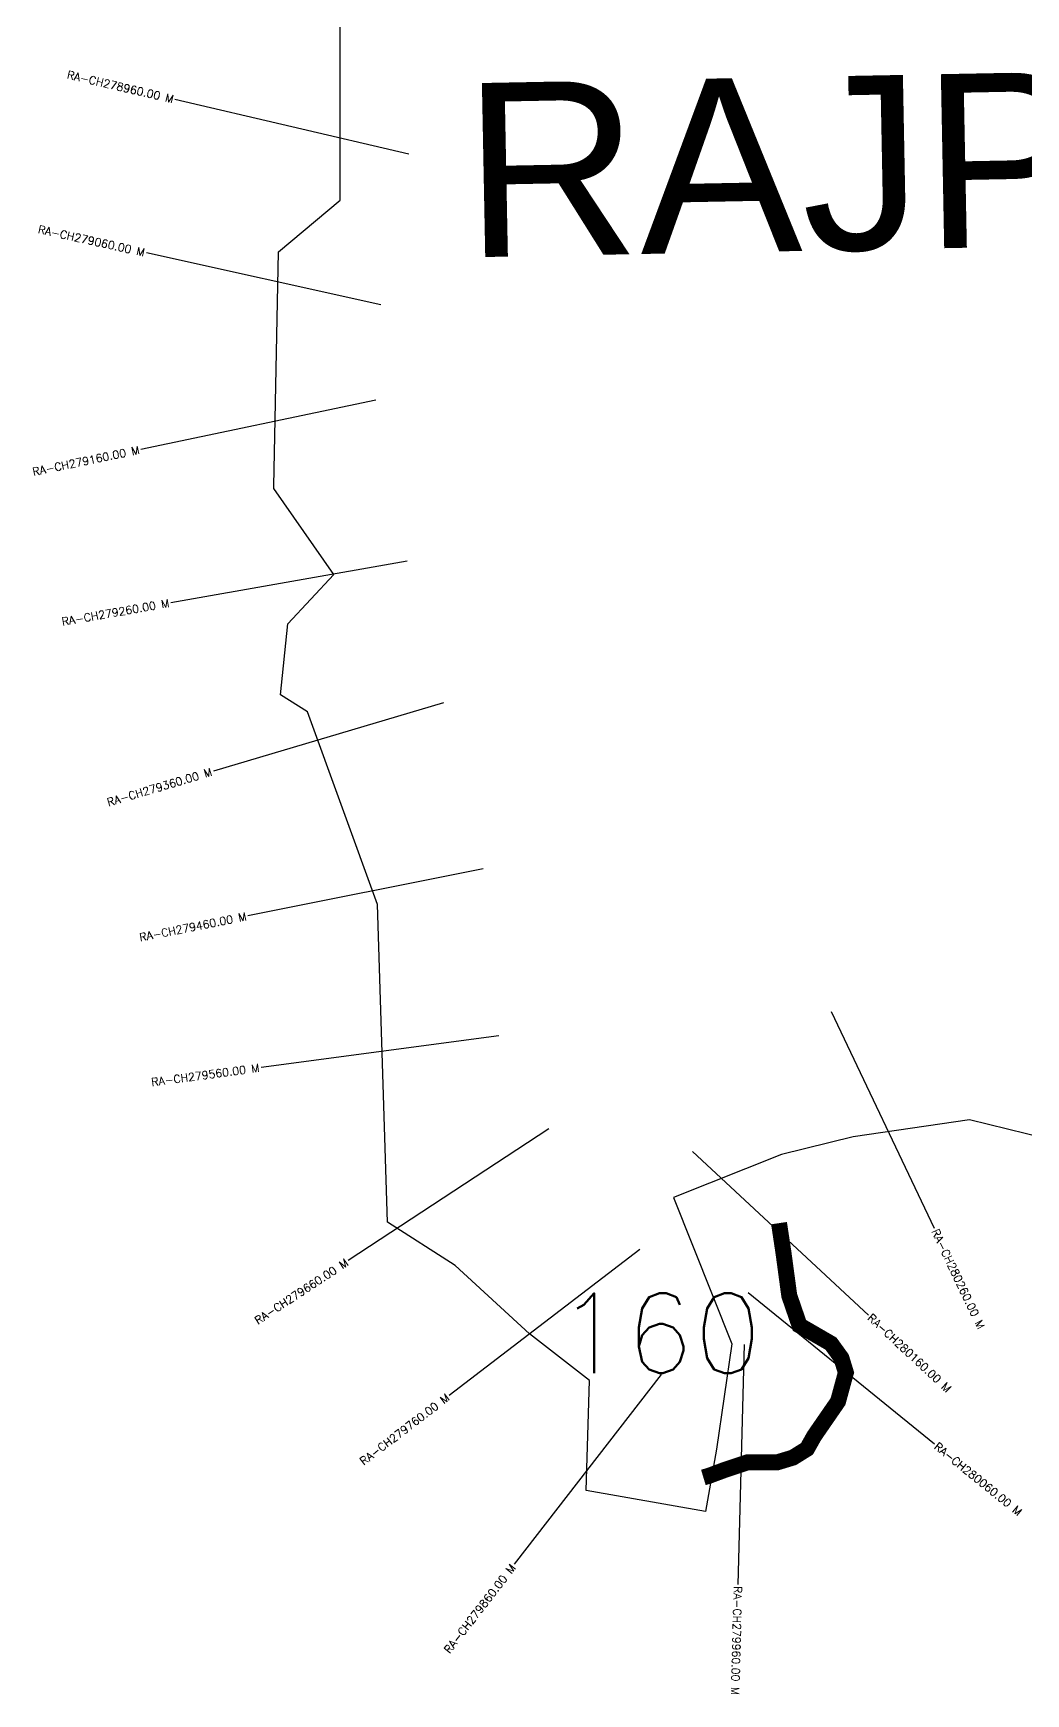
# Model space of a CAD drawing. Header units: metres. Extents: x 284411 to 286942, y 2024309 to 2026316.
# Drawn here: x 285113 to 285734, y 2024398 to 2025436 of the extents above; entities that cross this region are included whole.
import ezdxf
from ezdxf.enums import TextEntityAlignment as Align

# ---------------------------------------------------------------- set-up
doc = ezdxf.new("R2010")
doc.units = ezdxf.units.M
for name, color, linetype in [('ARTIFICIALLY PROTECTED', 4, 'Continuous'), ('CS', 134, 'Continuous'), ('CSMark', 6, 'Continuous'), ('VILLAGE NAME', 250, 'Continuous')]:
    doc.layers.add(name, color=color, linetype=linetype)
doc.styles.get("Standard").update_dxf_attribs({"font": 'simplex.shx'})

msp = doc.modelspace()

# ---------------------------------------------------------------- linework, layer by layer
at = {"color": 6, "flags": 128}
msp.add_lwpolyline([(285793.6, 2024733.7), (285698.7, 2024756.9), (285625.9, 2024746.3), (285581.1, 2024735.4), (285513.6, 2024708.5), (285550.1, 2024616.9), (285540.5, 2024551.2), (285533.7, 2024512.2), (285459, 2024525.3), (285461.1, 2024594), (285423.6, 2024623.3), (285377.1, 2024666), (285334.9, 2024693.1), (285328.7, 2024891.6), (285284.8, 2025012), (285267.9, 2025022.5), (285272.6, 2025066.9), (285301.3, 2025097.7), (285263.7, 2025151.4), (285263.7, 2025152.9), (285266.7, 2025299.4), (285305.3, 2025331.6), (285305.3, 2025460.4)], dxfattribs=at)
at = {"layer": 'ARTIFICIALLY PROTECTED', "const_width": 10, "flags": 128}
msp.add_lwpolyline([(285532.3, 2024533.5), (285536.3, 2024534.7), (285546.2, 2024538.4), (285560, 2024543), (285578.7, 2024543), (285588.3, 2024545.9), (285597.1, 2024551.4), (285601.6, 2024559.4), (285616.5, 2024581), (285621.4, 2024599), (285618.6, 2024608.1), (285612.1, 2024617.1), (285592.4, 2024628.5), (285586, 2024647.1), (285582.4, 2024673.8), (285579.6, 2024692.4)], dxfattribs=at)
at = {"layer": 'CS'}
for p, q in [((285348.1, 2025360.4), (285202, 2025394.5)), ((285330.6, 2025266.3), (285184.1, 2025298.7)), ((285327.5, 2025206.6), (285180.7, 2025175.9)), ((285347.2, 2025106.1), (285199.4, 2025080.1)), ((285369.8, 2025017.6), (285226, 2024974.9)), ((285394.7, 2024913.8), (285247.6, 2024884.4)), ((285612.2, 2024824.7), (285676.6, 2024689.2)), ((285404.5, 2024809.5), (285255.8, 2024789.6)), ((285435.6, 2024751.4), (285310.3, 2024669)), ((285525.6, 2024737.2), (285635.5, 2024635)), ((285492.5, 2024676), (285373.4, 2024584.8)), ((285560.3, 2024649), (285676.8, 2024554.6)), ((285557.8, 2024616.6), (285553.9, 2024466.6)), ((285505.9, 2024597.8), (285414.1, 2024479.2))]:
    msp.add_line(p, q, dxfattribs=at)

# ---------------------------------------------------------------- texts
at = {"insert": (285440.5, 2024648.6), "char_height": 50, "attachment_point": 1}
msp.add_mtext_dynamic_manual_height_columns('160', width=84.374, gutter_width=1, heights=[74.2], dxfattribs=at)
at = {"layer": 'CSMark'}
for s, rotation, p in [('RA-CH278960.00 M', 346.8407, (285201.1, 2025394.7)), ('RA-CH279060.00 M', 347.5269, (285183.1, 2025298.9)), ('RA-CH279160.00 M', 11.8004, (285179.7, 2025175.7)), ('RA-CH279260.00 M', 9.9767, (285198.4, 2025080)), ('RA-CH279360.00 M', 16.5748, (285225, 2024974.6)), ('RA-CH279460.00 M', 11.3149, (285246.6, 2024884.2)), ('RA-CH279560.00 M', 7.6398, (285254.8, 2024789.5)), ('RA-CH279660.00 M', 33.3281, (285309.5, 2024668.4)), ('RA-CH279760.00 M', 37.3987, (285372.6, 2024584.2)), ('RA-CH279860.00 M', 52.2649, (285413.4, 2024478.4))]:
    msp.add_text(s, height=5, rotation=rotation, dxfattribs=at).set_placement(p, align=Align.MIDDLE_RIGHT)
for s, rotation, p in [('RA-CH280260.00 M', 295.3981, (285677, 2024688.3)), ('RA-CH280160.00 M', 317.064, (285636.2, 2024634.4)), ('RA-CH280060.00 M', 321.0021, (285677.6, 2024553.9)), ('RA-CH279960.00 M', 268.5318, (285553.9, 2024465.6))]:
    msp.add_text(s, height=5, rotation=rotation, dxfattribs=at).set_placement(p, align=Align.MIDDLE_LEFT)
at = {"layer": 'VILLAGE NAME', "insert": (285381.4, 2025404.6), "char_height": 108.748, "attachment_point": 1, "rotation": 1.1028}
msp.add_mtext_dynamic_manual_height_columns('{\\fArial|b0|i0|c0|p34;RAJPURI}', width=726.929, gutter_width=543.7, heights=[0], dxfattribs=at)

doc.saveas('drawing.dxf')
